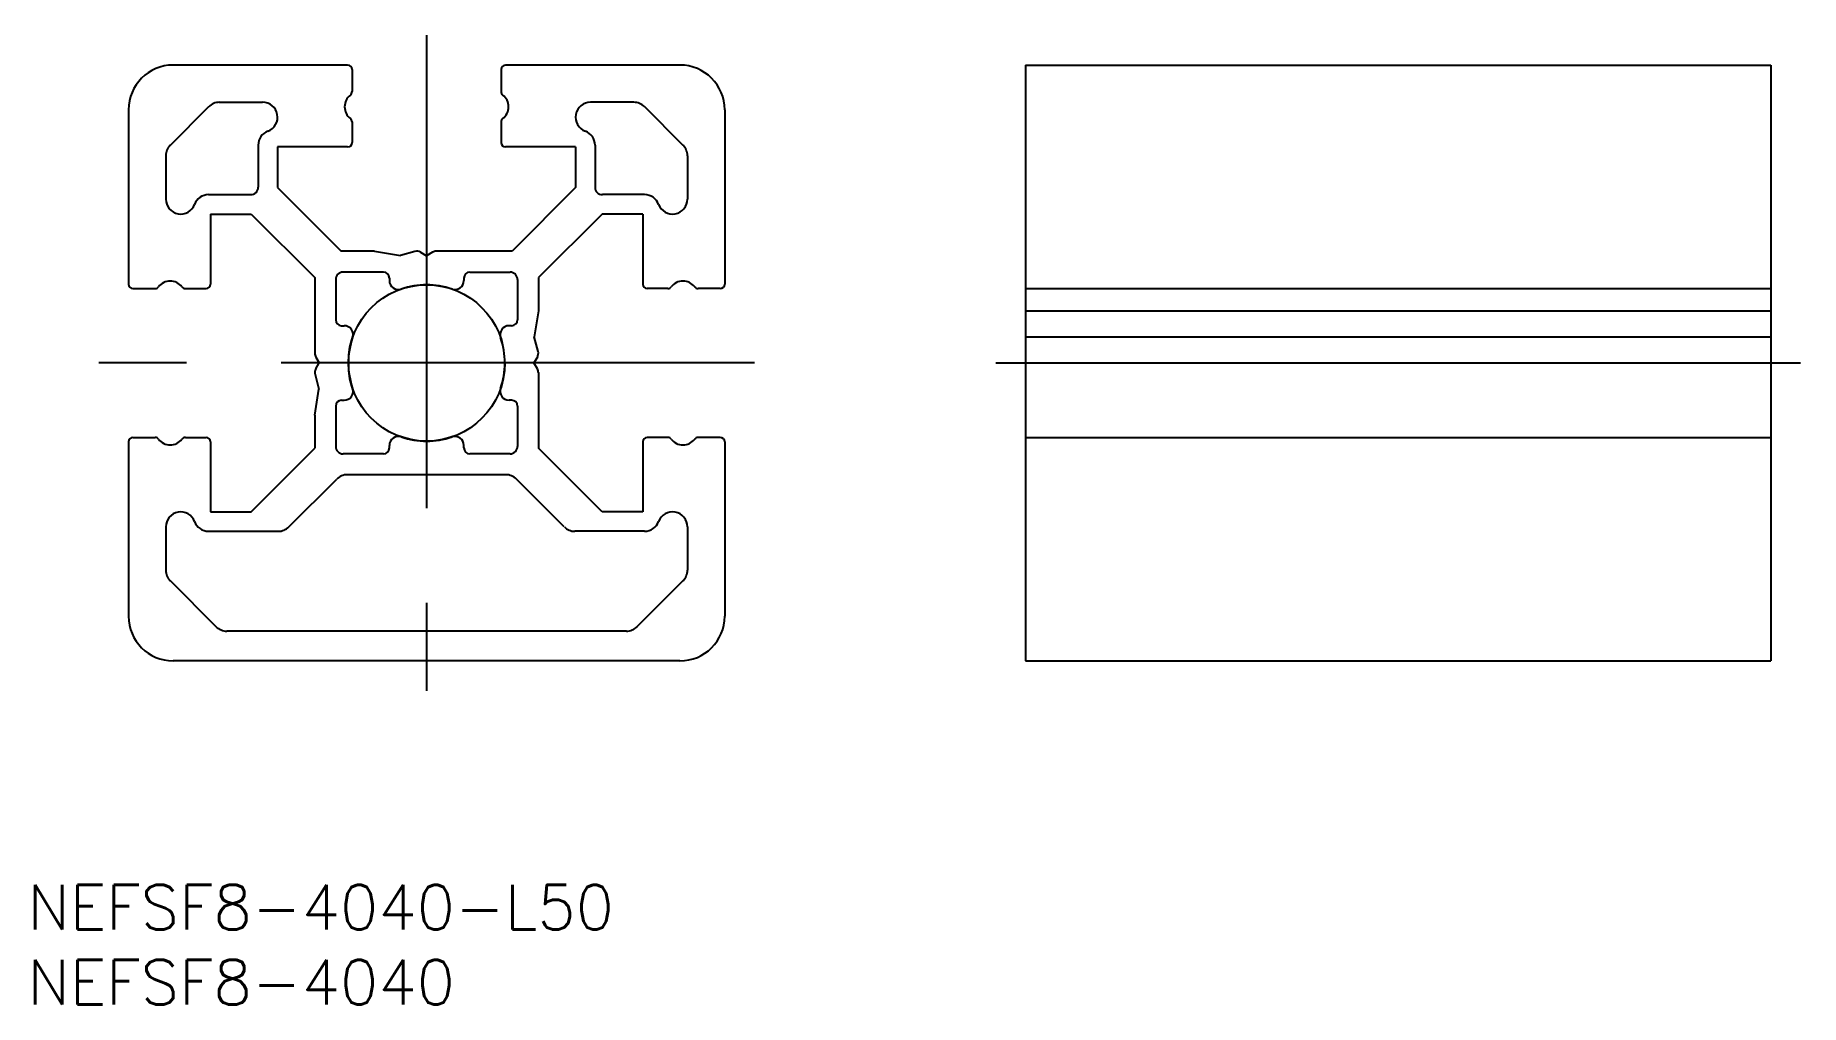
# Model space of a CAD drawing. Extents: x -26 to 92, y -43 to 22.
import ezdxf

# ---------------------------------------------------------------- set-up
doc = ezdxf.new("R2010")
doc.units = 0
doc.linetypes.add('CENTER', pattern=[50.8, 31.75, -6.35, 6.35, -6.35])
doc.linetypes.add('PHANTOM', pattern=[63.5, 31.75, -6.35, 6.35, -6.35, 6.35, -6.35])
doc.layers.get('0').update_dxf_attribs({"linetype": 'CONTINUOUS'})
doc.layers.add('CENTER', color=1, linetype='CENTER')
doc.styles.get("Standard").update_dxf_attribs({"font": 'txt.shx', "height": 3, "bigfont": 'bigfont.shx'})

# ---------------------------------------------------------------- blocks, each defined once
blk = doc.blocks.new('*U2')
at = {"color": 7, "linetype": 'CONTINUOUS'}
blk.add_text('NEFSF8-4040-L50', height=3, dxfattribs=at).set_placement((-26.77, -38.04))
blk = doc.blocks.new('*U3')
at = {"color": 7, "linetype": 'CONTINUOUS'}
blk.add_text('NEFSF8-4040', height=3, dxfattribs=at).set_placement((-26.77, -43.08))

msp = doc.modelspace()

# ---------------------------------------------------------------- linework, layer by layer
at = {"color": 7, "linetype": 'CONTINUOUS'}
for p, q in [((-5.3, 20), (-17, 20)), ((-5, 19.7), (-5, 18.22)), ((5, 19.7), (5, 18.22)), ((17, 20), (5.3, 20)), ((40.19, 20), (90.19, 20)), ((40.19, 20), (40.19, -20)), ((90.19, 20), (90.19, -20)), ((-20, 17), (-20, 5.3)), ((-17.21, 14.61), (-14.61, 17.21)), ((-13.91, 17.5), (-11, 17.5)), ((13.91, 17.5), (11, 17.5)), ((17.21, 14.61), (14.61, 17.21)), ((20, 17), (20, 5.3)), ((-5, 16.18), (-5, 14.8)), ((5, 16.18), (5, 14.8)), ((-11.3, 14.63), (-11.3, 11.8)), ((-10, 14.5), (-10, 11.77)), ((-5.3, 14.5), (-10, 14.5)), ((10, 14.5), (5.3, 14.5)), ((10, 14.5), (10, 11.77)), ((11.3, 14.63), (11.3, 11.8)), ((-17.5, 13.91), (-17.5, 11)), ((17.5, 13.91), (17.5, 11)), ((-14.63, 11.3), (-11.8, 11.3)), ((-10, 11.77), (-5.73, 7.5)), ((10, 11.77), (5.73, 7.5)), ((14.63, 11.3), (11.8, 11.3)), ((-14.5, 10), (-11.77, 10)), ((-14.5, 10), (-14.5, 5.3)), ((-11.77, 10), (-7.5, 5.73)), ((11.77, 10), (7.5, 5.73)), ((14.5, 10), (11.77, 10)), ((14.5, 10), (14.5, 5.3)), ((-3.5, 7.5), (-5.73, 7.5)), ((-3.5, 7.5), (-1.75, 7.22)), ((-0.78, 7.48), (-1.75, 7.22)), ((-0.4, 7.43), (0, 7.2)), ((0.4, 7.43), (0, 7.2)), ((5.73, 7.5), (0.65, 7.5)), ((-2.9, 6.1), (-5.6, 6.1)), ((2.9, 6.1), (5.6, 6.1)), ((-19.7, 5), (-18.22, 5)), ((-16.18, 5), (-14.8, 5)), ((-7.5, 5.73), (-7.5, 0.65)), ((-6.1, 5.6), (-6.1, 2.9)), ((-2.5, 5.7), (-2.5, 5.53)), ((2.5, 5.7), (2.5, 5.53)), ((6.1, 5.6), (6.1, 2.9)), ((7.5, 5.73), (7.5, 3.5)), ((16.18, 5), (14.8, 5)), ((19.7, 5), (18.22, 5)), ((40.19, 5), (90.19, 5)), ((-5.7, 2.5), (-5.53, 2.5)), ((5.7, 2.5), (5.53, 2.5)), ((7.5, 3.5), (7.22, 1.75)), ((40.19, 3.5), (90.19, 3.5)), ((7.48, 0.78), (7.22, 1.75)), ((40.19, 1.75), (90.19, 1.75)), ((-7.43, 0.4), (-7.2, 0)), ((-7.43, -0.4), (-7.2, 0)), ((7.43, 0.4), (7.2, 0)), ((40.19, 0), (90.19, 0)), ((-7.48, -0.78), (-7.22, -1.75)), ((7.43, -0.4), (7.2, 0)), ((7.5, -0.65), (7.5, -5.73)), ((-7.5, -3.5), (-7.22, -1.75)), ((-7.5, -3.5), (-7.5, -5.73)), ((-6.1, -2.9), (-6.1, -5.6)), ((-5.7, -2.5), (-5.53, -2.5)), ((5.7, -2.5), (5.53, -2.5)), ((6.1, -2.9), (6.1, -5.6)), ((-20, -5.3), (-20, -17)), ((-19.7, -5), (-18.22, -5)), ((-16.18, -5), (-14.8, -5)), ((-14.5, -5.3), (-14.5, -10)), ((-11.77, -10), (-7.5, -5.73)), ((-2.5, -5.7), (-2.5, -5.53)), ((2.5, -5.7), (2.5, -5.53)), ((11.77, -10), (7.5, -5.73)), ((14.5, -5.3), (14.5, -10)), ((16.18, -5), (14.8, -5)), ((19.7, -5), (18.22, -5)), ((20, -5.3), (20, -17)), ((40.19, -5), (90.19, -5)), ((-2.9, -6.1), (-5.6, -6.1)), ((5.6, -6.1), (2.9, -6.1)), ((-9.24, -11.01), (-6.03, -7.79)), ((5.32, -7.5), (-5.32, -7.5)), ((9.24, -11.01), (6.03, -7.79)), ((-14.5, -10), (-11.77, -10)), ((14.5, -10), (11.77, -10)), ((-17.5, -11), (-17.5, -13.91)), ((-14.63, -11.3), (-9.95, -11.3)), ((14.63, -11.3), (9.95, -11.3)), ((17.5, -11), (17.5, -13.91)), ((-17.21, -14.61), (-14.11, -17.71)), ((17.21, -14.61), (14.11, -17.71)), ((13.41, -18), (-13.41, -18)), ((17, -20), (-17, -20)), ((40.19, -20), (90.19, -20))]:
    msp.add_line(p, q, dxfattribs=at)
at = {"color": 3, "linetype": 'PHANTOM'}
msp.add_circle((0, 0), 5.25, dxfattribs=at)
at = {"color": 7, "linetype": 'CONTINUOUS'}
for centre, radius, start, end in [((-17, 17), 3, 90, 180), ((-5.3, 19.7), 0.3, 0, 90), ((5.3, 19.7), 0.3, 90, 180), ((17, 17), 3, 0, 90), ((-4.5, 17.2), 1, 127.9799, 232.0201), ((-5.3, 18.22), 0.3, 307.9799, 0), ((5.3, 18.22), 0.3, 180, 232.0201), ((4.5, 17.2), 1, 307.9799, 52.0201), ((-13.91, 16.5), 1, 90, 135), ((-11, 16.5), 1, 290.4873, 90), ((11, 16.5), 1, 90, 249.5127), ((13.91, 16.5), 1, 45, 90), ((-10.3, 14.63), 1, 110.4873, 180), ((-5.3, 16.18), 0.3, 0, 52.0201), ((5.3, 16.18), 0.3, 127.9799, 180), ((10.3, 14.63), 1, 0, 69.5127), ((-16.5, 13.91), 1, 135, 180), ((-5.3, 14.8), 0.3, 270, 0), ((5.3, 14.8), 0.3, 180, 270), ((16.5, 13.91), 1, 360, 45), ((-16.5, 11), 1, 180, 339.5127), ((-14.63, 10.3), 1, 90, 159.5127), ((-11.8, 11.8), 0.5, 270, 0), ((11.8, 11.8), 0.5, 180, 270), ((14.63, 10.3), 1, 20.4873, 90), ((16.5, 11), 1, 200.4873, 0), ((-0.65, 7), 0.5, 60, 105), ((0.65, 7), 0.5, 90, 120), ((-5.6, 5.6), 0.5, 90, 180), ((-2.9, 5.7), 0.4, 0, 90), ((2.9, 5.7), 0.4, 90, 180), ((5.6, 5.6), 0.5, 0, 90), ((-19.7, 5.3), 0.3, 180, 270), ((-18.22, 5.3), 0.3, 270, 322.0201), ((-17.2, 4.5), 1, 37.9799, 142.0201), ((-16.18, 5.3), 0.3, 217.9799, 270), ((-14.8, 5.3), 0.3, 270, 0), ((-1.9, 5.53), 0.6, 180, 288.9526), ((0, 0), 5.25, 71.0474, 108.9526), ((1.9, 5.53), 0.6, 251.0474, 0), ((14.8, 5.3), 0.3, 180, 270), ((16.18, 5.3), 0.3, 270, 322.0201), ((17.2, 4.5), 1, 37.9799, 142.0201), ((18.22, 5.3), 0.3, 217.9799, 270), ((19.7, 5.3), 0.3, 270, 0), ((-5.7, 2.9), 0.4, 180, 270), ((-5.53, 1.9), 0.6, 341.0474, 90), ((5.53, 1.9), 0.6, 90, 198.9526), ((5.7, 2.9), 0.4, 270, 0), ((0, 0), 5.25, 161.0474, 198.9526), ((0, 0), 5.25, 341.0474, 18.9526), ((-7, 0.65), 0.5, 180, 210), ((7, 0.65), 0.5, 330, 15), ((-7, -0.65), 0.5, 150, 195), ((7, -0.65), 0.5, 0, 30), ((-5.53, -1.9), 0.6, 270, 18.9526), ((5.53, -1.9), 0.6, 161.0474, 270), ((-5.7, -2.9), 0.4, 90, 180), ((5.7, -2.9), 0.4, 0, 90), ((-19.7, -5.3), 0.3, 90, 180), ((-18.22, -5.3), 0.3, 37.9799, 90), ((-17.2, -4.5), 1, 217.9799, 322.0201), ((-16.18, -5.3), 0.3, 90, 142.0201), ((-14.8, -5.3), 0.3, 0, 90), ((-5.6, -5.6), 0.5, 180, 270), ((-2.9, -5.7), 0.4, 270, 0), ((-1.9, -5.53), 0.6, 71.0474, 180), ((0, 0), 5.25, 251.0474, 288.9526), ((1.9, -5.53), 0.6, 0, 108.9526), ((2.9, -5.7), 0.4, 180, 270), ((5.6, -5.6), 0.5, 270, 0), ((14.8, -5.3), 0.3, 90, 180), ((16.18, -5.3), 0.3, 37.9799, 90), ((17.2, -4.5), 1, 217.9799, 322.0201), ((18.22, -5.3), 0.3, 90, 142.0201), ((19.7, -5.3), 0.3, 0, 90), ((-5.32, -8.5), 1, 90, 135), ((5.32, -8.5), 1, 45, 90), ((-16.5, -11), 1, 20.4873, 180), ((-14.63, -10.3), 1, 200.4873, 270), ((14.63, -10.3), 1, 270, 339.5127), ((16.5, -11), 1, 0, 159.5127), ((-9.95, -10.3), 1, 270, 315), ((9.95, -10.3), 1, 225, 270), ((-16.5, -13.91), 1, 180, 225), ((16.5, -13.91), 1, 315, 0), ((-17, -17), 3, 180, 270), ((-13.41, -17), 1, 225, 270), ((13.41, -17), 1, 270, 315), ((17, -17), 3, 270, 0)]:
    msp.add_arc(centre, radius, start, end, dxfattribs=at)
at = {"layer": 'CENTER', "color": 1, "linetype": 'CENTER'}
for p, q in [((0, 22), (0, -22)), ((22, 0), (-22, 0)), ((38.19, 0), (92.19, 0))]:
    msp.add_line(p, q, dxfattribs=at)

# ---------------------------------------------------------------- block references
at = {"color": 7, "linetype": 'CONTINUOUS'}
for name in ['*U2', '*U3']:
    msp.add_blockref(name, (0, 0), dxfattribs=at)

doc.saveas('drawing.dxf')
